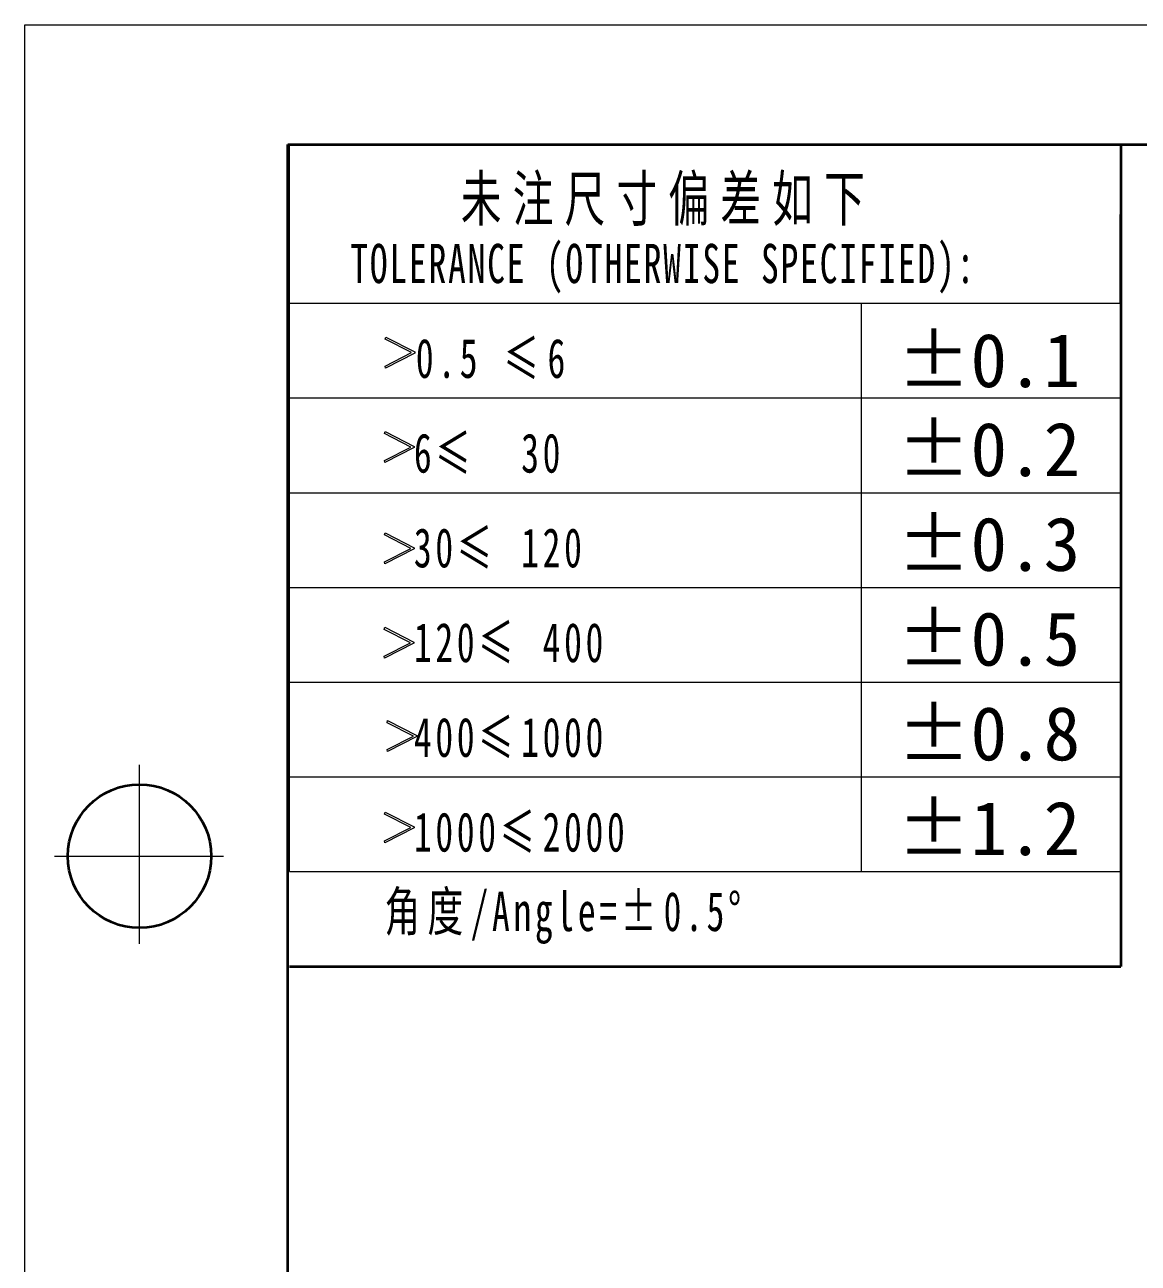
# Model space of a CAD drawing. Extents: x -7342 to 109, y -2713 to 214.
# Drawn here: x -5671.7 to -5625.1, y -2370.5 to -2318.7 of the extents above; entities that cross this region are included whole.
import ezdxf

# ---------------------------------------------------------------- set-up
doc = ezdxf.new("R2010")
doc.units = 0
doc.header["$LTSCALE"] = 7
doc.linetypes.add('\\M+5B5E3\\M+5BBAD\\M+5CFDF', pattern=[18, 12, -2, 2, -2])
for name, color, linetype, lineweight in [('\\M+5B3DF\\M+5B4E7\\M+5CFDF\\M+5B2E3', 3, 'CONTINUOUS', 18), ('\\M+5CFB8\\M+5CAB5\\M+5CFDF\\M+5B2E3', 7, 'CONTINUOUS', 18), ('EB0', 7, 'CONTINUOUS', 35)]:
    doc.layers.add(name, color=color, linetype=linetype, lineweight=lineweight)
doc.styles.add('\\M+5B1EA\\M+5D7BC', font='', dxfattribs={"width": 0.667})
doc.styles.add('UserTxtStyle2', font='', dxfattribs={"width": 0.667})
doc.styles.add('UserTxtStyle3', font='', dxfattribs={"width": 0.667})
doc.styles.add('UserTxtStyle4', font='', dxfattribs={"width": 0.667})
doc.styles.add('UserTxtStyle5', font='')
doc.styles.get('\\M+5B1EA\\M+5D7BC').set_extended_font_data('宋体')
doc.styles.get('UserTxtStyle2').set_extended_font_data('宋体')
doc.styles.get('UserTxtStyle3').set_extended_font_data('宋体')
doc.styles.get('UserTxtStyle4').set_extended_font_data('宋体')
doc.styles.get('UserTxtStyle5').set_extended_font_data('宋体')

# ---------------------------------------------------------------- blocks, each defined once
blk = doc.blocks.new('*X28')
at = {"layer": '\\M+5B3DF\\M+5B4E7\\M+5CFDF\\M+5B2E3', "linetype": 'Continuous'}
blk.add_hatch(color=0, dxfattribs=at).paths.add_polyline_path([(712.044, -217.897), (710.504, -219.198), (710.232, -218.779)], flags=0)
at = {"layer": '\\M+5B3DF\\M+5B4E7\\M+5CFDF\\M+5B2E3', "color": 0, "linetype": 'Continuous'}
blk.add_line((712.044, -217.897), (678.57, -239.703), dxfattribs=at)
at = {"layer": '\\M+5B3DF\\M+5B4E7\\M+5CFDF\\M+5B2E3', "color": 0}
blk.add_line((678.57, -239.703), (669.49, -239.703), dxfattribs=at)
at = {"layer": '\\M+5B3DF\\M+5B4E7\\M+5CFDF\\M+5B2E3', "color": 0, "insert": (672.53, -236.478), "char_height": 3.2778, "width": 12.1603, "attachment_point": 5, "line_spacing_factor": 1.15057, "style": '\\M+5B1EA\\M+5D7BC'}
blk.add_mtext('\\T1.1;打码', dxfattribs=at)

msp = doc.modelspace()

# ---------------------------------------------------------------- linework, layer by layer
at = {"layer": '\\M+5CFB8\\M+5CAB5\\M+5CFDF\\M+5B2E3', "color": 7}
msp.add_line((-5660.59495, -2354.11727), (-5660.59495, -2323.71937), dxfattribs=at)
at = {"layer": '\\M+5CFB8\\M+5CAB5\\M+5CFDF\\M+5B2E3', "linetype": 'Continuous', "lineweight": 18}
for p, q in [((-5660.59495, -2330.35727), (-5625.82429, -2330.35727)), ((-5636.68413, -2330.35727), (-5636.68413, -2354.11727)), ((-5660.59495, -2334.31727), (-5625.82429, -2334.31727)), ((-5660.59495, -2338.27727), (-5625.82429, -2338.27727)), ((-5660.59495, -2342.23727), (-5625.82429, -2342.23727)), ((-5660.59495, -2346.19727), (-5625.82429, -2346.19727)), ((-5660.59495, -2350.15727), (-5625.82429, -2350.15727)), ((-5660.59495, -2354.11727), (-5625.82429, -2354.11727)), ((-5660.59495, -2354.11727), (-5625.82429, -2354.11727))]:
    msp.add_line(p, q, dxfattribs=at)
for points in [[(-5656.56452, -2331.77464), (-5655.34516, -2332.39339), (-5655.34516, -2332.44026), (-5656.57077, -2333.06839), (-5656.58953, -2332.98401), (-5655.48898, -2332.42151), (-5656.58953, -2331.85901), (-5656.56452, -2331.77464)], [(-5656.59252, -2335.72372), (-5655.37316, -2336.34247), (-5655.37316, -2336.38934), (-5656.59878, -2337.01747), (-5656.61754, -2336.93309), (-5655.51699, -2336.37059), (-5656.61754, -2335.80809), (-5656.59252, -2335.72372)], [(-5656.59252, -2339.95941), (-5655.37316, -2340.57816), (-5655.37316, -2340.62503), (-5656.59878, -2341.25316), (-5656.61754, -2341.16878), (-5655.51699, -2340.60628), (-5656.61754, -2340.04378), (-5656.59252, -2339.95941)], [(-5656.60682, -2343.9051), (-5655.38746, -2344.52385), (-5655.38746, -2344.57073), (-5656.61307, -2345.19885), (-5656.63183, -2345.11448), (-5655.53128, -2344.55198), (-5656.63183, -2343.98948), (-5656.60682, -2343.9051)], [(-5656.48528, -2347.80585), (-5655.26592, -2348.4246), (-5655.26592, -2348.47148), (-5656.49153, -2349.0996), (-5656.51029, -2349.01523), (-5655.40974, -2348.45273), (-5656.51029, -2347.89023), (-5656.48528, -2347.80585)], [(-5656.59252, -2351.62492), (-5655.37316, -2352.24367), (-5655.37316, -2352.29054), (-5656.59878, -2352.91867), (-5656.61754, -2352.83429), (-5655.51699, -2352.27179), (-5656.61754, -2351.70929), (-5656.59252, -2351.62492)]]:
    msp.add_lwpolyline(points, dxfattribs=at)
at = {"layer": 'EB0', "linetype": 'Continuous', "lineweight": 18}
for p, q in [((-5671.6643, -2600.86937), (-5671.6643, -2318.71937)), ((-5671.6643, -2318.71937), (-5272.6643, -2318.71937)), ((-5660.59495, -2323.71937), (-5660.59495, -2323.68775))]:
    msp.add_line(p, q, dxfattribs=at)
at = {"layer": 'EB0'}
for p, q in [((-5660.6643, -2323.71937), (-5277.6643, -2323.71937)), ((-5660.6643, -2595.86937), (-5660.6643, -2323.71937)), ((-5625.82429, -2330.35727), (-5625.82429, -2326.64939))]:
    msp.add_line(p, q, dxfattribs=at)
at = {"layer": 'EB0', "linetype": 'Continuous', "lineweight": 35}
for p in [(-5625.82429, -2323.71937), (-5660.59495, -2358.07727)]:
    msp.add_line(p, (-5625.82429, -2358.07727), dxfattribs=at)
at = {"layer": 'EB0', "linetype": '\\M+5B5E3\\M+5BBAD\\M+5CFDF', "lineweight": 18}
for p, q in [((-5666.8643, -2357.13594), (-5666.8643, -2349.65811)), ((-5670.42403, -2353.46937), (-5663.35702, -2353.46937))]:
    msp.add_line(p, q, dxfattribs=at)
at = {"layer": 'EB0'}
msp.add_circle((-5666.8643, -2353.46937), 3, dxfattribs=at)

# ---------------------------------------------------------------- block references
at = {"layer": '\\M+5B3DF\\M+5B4E7\\M+5CFDF\\M+5B2E3', "color": 7}
msp.add_blockref('*X28', (-6304.20703, -2145.53739), dxfattribs=at)

# ---------------------------------------------------------------- texts
at = {"layer": '\\M+5B3DF\\M+5B4E7\\M+5CFDF\\M+5B2E3', "linetype": 'Continuous', "lineweight": 18, "line_spacing_factor": 1.15057}
for s, insert, char_height, width, attachment_point, style in [('\\T1.274;未注尺寸偏差如下', (-5653.42833, -2327.13256), 1.8730469, 23.7007261, 7, 'UserTxtStyle2'), ('\\T1.1;TOLERANCE (OTHERWISE SPECIFIED):', (-5658.04872, -2327.87754), 1.638916, 69.6800126, 1, '\\M+5B1EA\\M+5D7BC'), ('\\T1.2329;    0.5 ≤6', (-5658.97785, -2333.53314), 1.640625, 15.5173948, 7, 'UserTxtStyle3'), ('%%P0.1', (-5635.16473, -2333.90289), 2.247656, 11.8098281, 7, 'UserTxtStyle5'), ('%%P0.2', (-5635.16473, -2337.62289), 2.247656, 12.0024844, 7, 'UserTxtStyle5'), ('\\T1.2055;    6≤  30', (-5658.97785, -2337.49236), 1.640625, 15.2222407, 7, 'UserTxtStyle4'), ('%%P0.3', (-5635.16473, -2341.58289), 2.247656, 12.0024844, 7, 'UserTxtStyle5'), ('\\T1.2055;    30≤ 120', (-5658.97785, -2341.45236), 1.640625, 16.6695639, 7, 'UserTxtStyle4'), ('%%P0.5', (-5635.16473, -2345.54289), 2.247656, 12.0024844, 7, 'UserTxtStyle5'), ('\\T1.2055;    120≤ 400', (-5658.97785, -2345.41236), 1.6407891, 18.1186989, 7, 'UserTxtStyle4'), ('%%P0.8', (-5635.16473, -2349.50289), 2.247656, 12.02175, 7, 'UserTxtStyle5'), ('\\T1.2055;    400≤1000', (-5658.97785, -2349.37236), 1.6407891, 18.1186989, 7, 'UserTxtStyle4'), ('\\T1.2055;    1000≤2000', (-5658.97785, -2353.33236), 1.640625, 19.5642105, 7, 'UserTxtStyle4'), ('%%P1.2', (-5635.16473, -2353.46289), 2.247656, 12.0024844, 7, 'UserTxtStyle5'), ('\\T1.2055;角度/Angle=%%P0.5%%D', (-5656.61867, -2357.14114), 1.6407891, 23.1351406, 7, 'UserTxtStyle4')]:
    msp.add_mtext(s, dxfattribs=dict(at, insert=insert, char_height=char_height, width=width, attachment_point=attachment_point, style=style))

doc.saveas('drawing.dxf')
